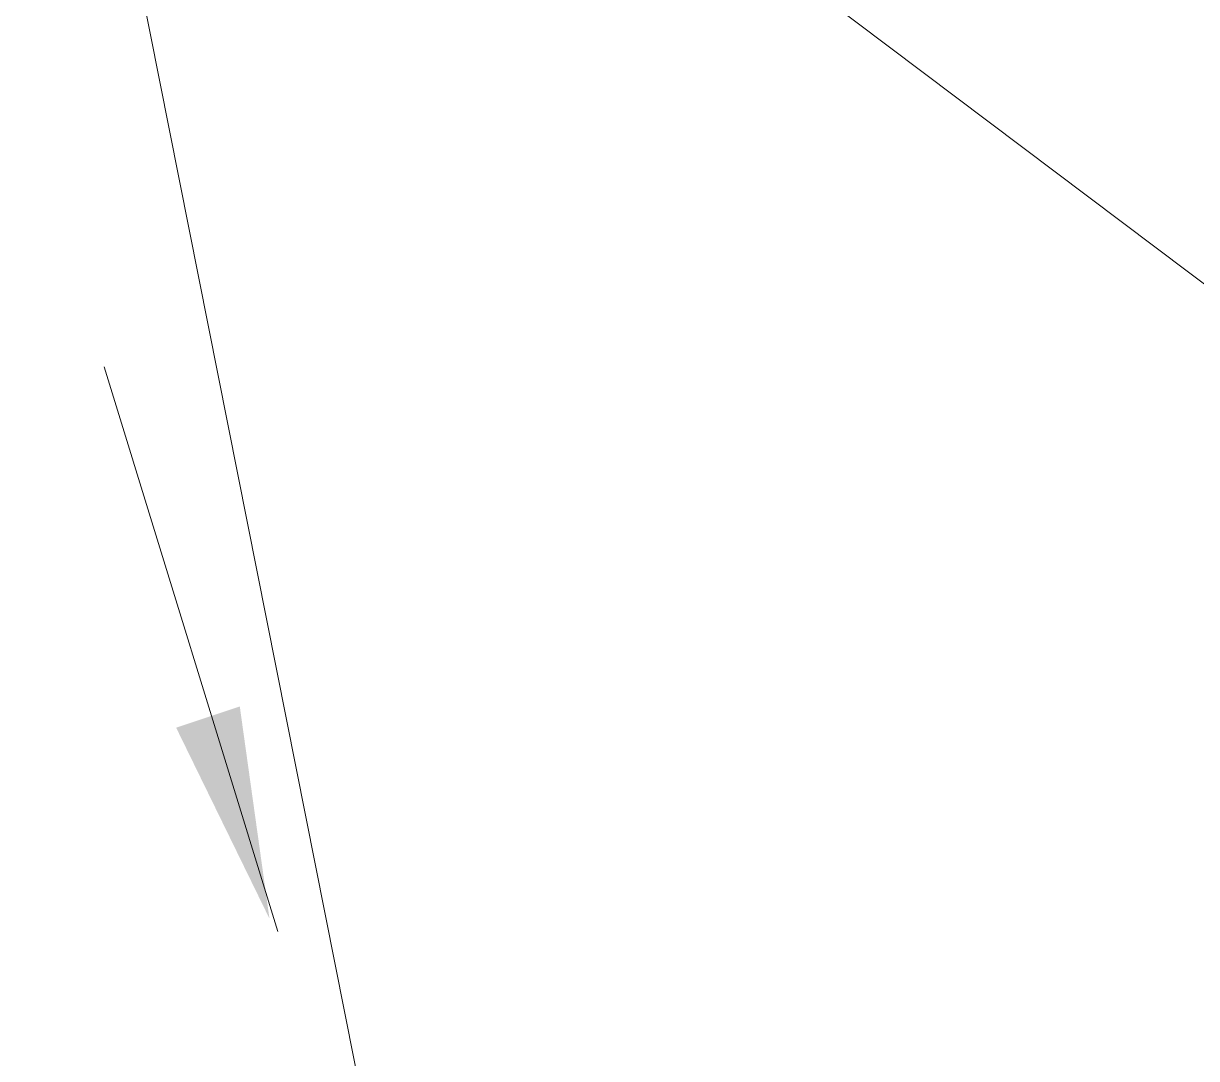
# Model space of a CAD drawing. Header units: metres. Extents: x 535413 to 535809, y 1836230 to 1836506.
# Drawn here: x 535696.22 to 535698.986, y 1836307.34 to 1836309.78 of the extents above; entities that cross this region are included whole.
import ezdxf

# ---------------------------------------------------------------- set-up
doc = ezdxf.new("R2010")
doc.units = ezdxf.units.M
doc.header["$MEASUREMENT"] = 0
doc.layers.add('Level 42', color=1, linetype='Continuous', lineweight=0)
doc.layers.add('Level 44', color=1, linetype='Continuous', lineweight=0)

msp = doc.modelspace()

# ---------------------------------------------------------------- linework, layer by layer
at = {"layer": 'Level 42', "color": 7, "linetype": 'Continuous', "lineweight": 0}
msp.add_line((535696.82, 1836307.64), (535696.41, 1836308.97), dxfattribs=at)
msp.add_line((535696.82, 1836307.64), (535696.41, 1836308.97), dxfattribs=at)
msp.add_solid([(535696.73, 1836308.17), (535696.8, 1836307.67), (535696.58, 1836308.12)], dxfattribs=at)
msp.add_solid([(535696.73, 1836308.17), (535696.8, 1836307.67), (535696.58, 1836308.12)], dxfattribs=at)
at = {"layer": 'Level 44', "color": 7, "linetype": 'Continuous', "lineweight": 0, "flags": 128}
msp.add_lwpolyline([(535697.78, 1836303.41), (535717.4, 1836307.31), (535715.84, 1836315.15), (535696.22, 1836311.26)], close=True, dxfattribs=at)
msp.add_lwpolyline([(535696.22, 1836311.26), (535700.3, 1836308.19), (535697.78, 1836303.41)], dxfattribs=at)

doc.saveas('drawing.dxf')
